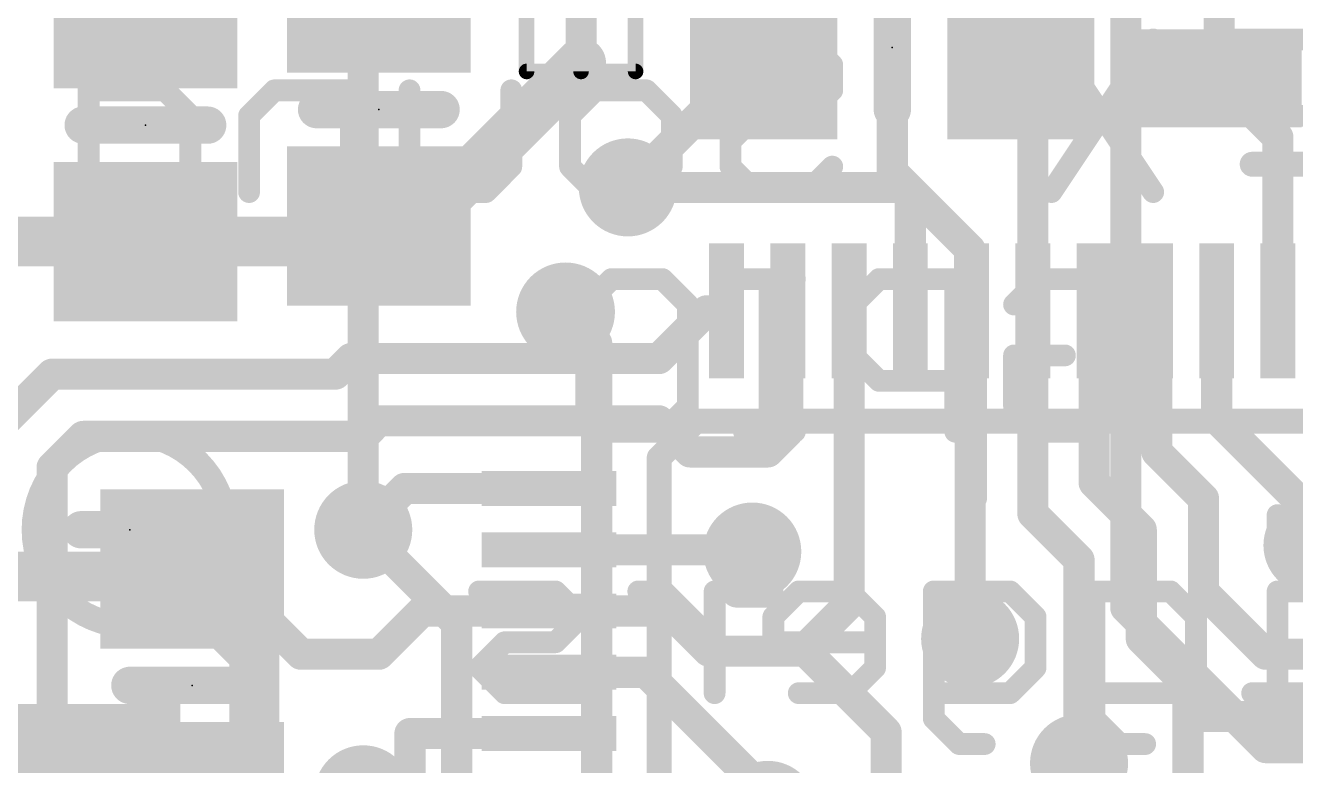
# Model space of a CAD drawing. Extents: x -0.5 to 47.2, y -0.5 to 23.4.
# Drawn here: x 8.29 to 18.66, y 12.43 to 18.47 of the extents above; entities that cross this region are included whole.
import ezdxf

# ---------------------------------------------------------------- set-up
doc = ezdxf.new("R2010")
doc.units = 0
for name, color, linetype in [('1', 12, 'CONTINUOUS'), ('16', 132, 'CONTINUOUS'), ('18', 110, 'CONTINUOUS'), ('21', 40, 'CONTINUOUS'), ('22', 6, 'CONTINUOUS'), ('23', 40, 'CONTINUOUS'), ('24', 6, 'CONTINUOUS')]:
    doc.layers.add(name, color=color, linetype=linetype)

# ---------------------------------------------------------------- blocks, each defined once
blk = doc.blocks.new('RECT')
blk.add_solid([(-0.5, -0.5), (0.5, -0.5), (-0.5, 0.5), (0.5, 0.5)])
blk = doc.blocks.new('ROUNDV')
at = {"const_width": 0.5}
blk.add_lwpolyline([(0, -0.25, 1), (0, 0.25, 1), (0, -0.25)], format="xyb", dxfattribs=at)

msp = doc.modelspace()

# ---------------------------------------------------------------- linework, layer by layer
at = {"layer": '1'}
for points, const_width in [([(16.383, 19.812), (16.383, 18.322)], 0.4064), ([(18.034, 18.034), (18.034, 19.558)], 0.254), ([(15.367, 17.272), (15.367, 19.304)], 0.254), ([(12.827, 19.05), (12.827, 18.161)], 0.254), ([(16.383, 18.322), (16.417, 18.288)], 0.4064), ([(12.827, 18.161), (11.496, 16.83)], 0.4064), ([(14.351, 18.288), (13.208, 17.145)], 0.254), ([(14.317, 18.288), (14.351, 18.288)], 0.254), ([(16.514, 18.191), (16.417, 18.288)], 0.254), ([(16.514, 16.138), (16.514, 18.191)], 0.254), ([(18.514, 17.554), (18.034, 18.034)], 0.254), ([(18.514, 16.138), (18.514, 17.554)], 0.254), ([(15.514, 17.125), (15.367, 17.272)], 0.254), ([(15.514, 16.138), (15.514, 17.125)], 0.254), ([(11.049, 16.703), (11.176, 16.83)], 0.4064), ([(11.496, 16.83), (11.176, 16.83)], 0.4064), ([(11.369, 16.83), (11.176, 16.83)], 0.4064), ([(11.237, 16.891), (11.176, 16.83)], 0.254), ([(11.43, 16.891), (11.369, 16.83)], 0.4064), ([(11.43, 16.891), (11.43, 16.83)], 0.254), ([(7.118, 16.703), (9.271, 16.703)], 0.4064), ([(9.271, 16.703), (11.049, 16.703)], 0.4064), ([(12.7, 16.129), (12.7, 15.748)], 0.254), ([(13.852, 16.138), (13.462, 15.748)], 0.254), ([(14.014, 16.138), (13.852, 16.138)], 0.254), ([(14.514, 16.138), (14.514, 15.149)], 0.254), ([(15.014, 16.138), (15.014, 13.744)], 0.254), ([(16.014, 16.138), (16.014, 14.617)], 0.254), ([(16.514, 16.138), (16.514, 14.482)], 0.254), ([(17.014, 16.138), (17.014, 14.736)], 0.254), ([(17.526, 16.126), (17.514, 16.138)], 0.254), ([(17.526, 14.986), (17.526, 16.126)], 0.254), ([(18.014, 16.138), (18.014, 15.26)], 0.254), ([(10.821, 15.621), (10.948, 15.748)], 0.254), ([(10.948, 15.748), (12.7, 15.748)], 0.254), ([(12.7, 15.748), (12.827, 15.748)], 0.254), ([(12.827, 15.748), (13.462, 15.748)], 0.254), ([(8.001, 15.113), (8.509, 15.621)], 0.254), ([(8.509, 15.621), (10.821, 15.621)], 0.254), ([(11.049, 15.113), (11.176, 15.24)], 0.254), ([(11.176, 15.24), (13.462, 15.24)], 0.254), ([(13.462, 15.24), (13.716, 14.986)], 0.254), ([(18.014, 15.26), (18.796, 14.478)], 0.254), ([(8.509, 14.859), (8.763, 15.113)], 0.254), ([(8.763, 15.113), (11.049, 15.113)], 0.254), ([(14.351, 14.986), (14.514, 15.149)], 0.254), ([(13.716, 14.986), (14.351, 14.986)], 0.254), ([(17.907, 14.605), (17.526, 14.986)], 0.254), ([(8.509, 14.859), (8.509, 11.938)], 0.254), ([(17.014, 14.736), (17.399, 14.351)], 0.254), ([(11.386, 14.688), (11.049, 14.351)], 0.254), ([(12.564, 14.688), (11.386, 14.688)], 0.254), ([(16.014, 14.617), (16.002, 14.605)], 0.254), ([(16.002, 14.605), (16.002, 13.462)], 0.254), ([(17.907, 14.605), (17.907, 13.843)], 0.254), ([(16.514, 14.482), (16.891, 14.105)], 0.254), ([(17.399, 14.351), (17.399, 13.462)], 0.254), ([(12.564, 14.188), (14.2092, 14.188)], 0.254), ([(14.2092, 14.188), (14.224, 14.1732)], 0.254), ([(16.891, 14.105), (16.891, 12.446)], 0.254), ([(9.845, 14.031), (9.652, 14.031)], 0.254), ([(9.845, 14.031), (10.541, 13.335)], 0.254), ([(17.907, 13.843), (18.415, 13.335)], 0.254), ([(11.176, 13.335), (11.529, 13.688)], 0.254), ([(11.529, 13.688), (12.564, 13.688)], 0.254), ([(12.564, 13.688), (13.5408, 13.688)], 0.254), ([(13.5408, 13.688), (13.8684, 13.3604)], 0.254), ([(15.014, 13.744), (14.6431, 13.3731)], 0.254), ([(17.399, 13.462), (17.78, 13.081)], 0.254), ([(13.8684, 13.3604), (14.605, 13.3604)], 0.254), ([(14.6177, 13.3731), (14.605, 13.3604)], 0.254), ([(14.6431, 13.3731), (14.6177, 13.3731)], 0.254), ([(15.3162, 12.7), (14.6431, 13.3731)], 0.254), ([(10.541, 13.335), (11.176, 13.335)], 0.254), ([(18.415, 13.335), (19.304, 13.335)], 0.254), ([(12.564, 13.188), (13.355, 13.188)], 0.254), ([(13.355, 13.188), (14.351, 12.192)], 0.254), ([(17.78, 13.081), (17.78, 12.954)], 0.254), ([(17.78, 12.954), (17.78, 12.192)], 0.254), ([(17.907, 12.827), (17.78, 12.954)], 0.254), ([(19.431, 12.827), (17.907, 12.827)], 0.254), ([(12.564, 12.688), (11.43, 12.688)], 0.254), ([(11.43, 12.192), (11.43, 12.688)], 0.254), ([(15.3162, 11.3792), (15.3162, 12.7)], 0.254), ([(16.891, 12.446), (16.51, 12.065)], 0.254)]:
    msp.add_lwpolyline(points, dxfattribs=dict(at, const_width=const_width))
for points, const_width in [([(16.4548, 18.3938, 1), (16.3112, 18.2502)], 0.2032), ([(16.3452, 18.2162, 1), (16.4888, 18.3598)], 0.2032), ([(12.8988, 18.0892, 1), (12.7552, 18.2328)], 0.2032), ([(14.317, 18.3515, 1), (14.317, 18.2245)], 0.127), ([(14.3959, 18.2431, 1), (14.3061, 18.3329)], 0.127), ([(14.351, 18.2245, 1), (14.351, 18.3515)], 0.127), ([(16.2814, 18.322, 1), (16.4846, 18.322)], 0.2032), ([(16.4619, 18.3329, 1), (16.3721, 18.2431)], 0.127), ([(16.5775, 18.191, 1), (16.4505, 18.191)], 0.127), ([(16.4691, 18.1461, 1), (16.5589, 18.2359)], 0.127), ([(12.7635, 18.161, 1), (12.8905, 18.161)], 0.127), ([(18.0789, 18.0789, 1), (17.9891, 17.9891)], 0.127), ([(17.9705, 18.034, 1), (18.0975, 18.034)], 0.127), ([(18.5775, 17.554, 1), (18.4505, 17.554)], 0.127), ([(18.4691, 17.5091, 1), (18.5589, 17.5989)], 0.127), ([(15.4119, 17.3169, 1), (15.3221, 17.2271)], 0.127), ([(15.3035, 17.272, 1), (15.4305, 17.272)], 0.127), ([(13.1631, 17.1899, 1), (13.2529, 17.1001)], 0.127), ([(15.5775, 17.125, 1), (15.4505, 17.125)], 0.127), ([(15.4691, 17.0801, 1), (15.5589, 17.1699)], 0.127), ([(11.176, 16.9316, 1), (11.176, 16.7284)], 0.2032), ([(11.176, 16.9316, 1), (11.176, 16.7284)], 0.2032), ([(11.2478, 16.7582, 1), (11.1042, 16.9018)], 0.2032), ([(11.2819, 16.8461, 1), (11.1921, 16.9359)], 0.127), ([(11.2972, 16.9018, 1), (11.4408, 16.7582)], 0.2032), ([(11.5018, 16.8192, 1), (11.3582, 16.9628)], 0.2032), ([(11.369, 16.7284, 1), (11.369, 16.9316)], 0.2032), ([(11.4242, 16.9018, 1), (11.5678, 16.7582)], 0.2032), ([(11.4935, 16.891, 1), (11.3665, 16.891)], 0.127), ([(11.496, 16.7284, 1), (11.496, 16.9316)], 0.2032), ([(9.271, 16.8046, 1), (9.271, 16.6014)], 0.2032), ([(9.271, 16.6014, 1), (9.271, 16.8046)], 0.2032), ([(11.049, 16.6014, 1), (11.049, 16.8046)], 0.2032), ([(11.1311, 16.8749, 1), (11.2209, 16.7851)], 0.127), ([(10.9772, 16.7748, 1), (11.1208, 16.6312)], 0.2032), ([(11.3665, 16.83, 1), (11.4935, 16.83)], 0.127), ([(12.7635, 16.129, 1), (12.6365, 16.129)], 0.127), ([(13.852, 16.2015, 1), (13.852, 16.0745)], 0.127), ([(13.8969, 16.0931, 1), (13.8071, 16.1829)], 0.127), ([(14.014, 16.0745, 1), (14.014, 16.2015)], 0.127), ([(14.5775, 16.138, 1), (14.4505, 16.138)], 0.127), ([(15.0775, 16.138, 1), (14.9505, 16.138)], 0.127), ([(15.4505, 16.138, 1), (15.5775, 16.138)], 0.127), ([(16.0775, 16.138, 1), (15.9505, 16.138)], 0.127), ([(16.5775, 16.138, 1), (16.4505, 16.138)], 0.127), ([(16.4505, 16.138, 1), (16.5775, 16.138)], 0.127), ([(17.0775, 16.138, 1), (16.9505, 16.138)], 0.127), ([(17.5589, 16.1829, 1), (17.4691, 16.0931)], 0.127), ([(17.5895, 16.126, 1), (17.4625, 16.126)], 0.127), ([(17.4811, 16.0811, 1), (17.5709, 16.1709)], 0.127), ([(18.0775, 16.138, 1), (17.9505, 16.138)], 0.127), ([(18.4505, 16.138, 1), (18.5775, 16.138)], 0.127), ([(10.948, 15.8115, 1), (10.948, 15.6845)], 0.127), ([(10.9929, 15.7031, 1), (10.9031, 15.7929)], 0.127), ([(12.7, 15.8115, 1), (12.7, 15.6845)], 0.127), ([(12.7, 15.6845, 1), (12.7, 15.8115)], 0.127), ([(12.827, 15.8115, 1), (12.827, 15.6845)], 0.127), ([(12.827, 15.6845, 1), (12.827, 15.8115)], 0.127), ([(13.462, 15.6845, 1), (13.462, 15.8115)], 0.127), ([(12.6365, 15.748, 1), (12.7635, 15.748)], 0.127), ([(13.4171, 15.7929, 1), (13.5069, 15.7031)], 0.127), ([(8.509, 15.6845, 1), (8.509, 15.5575)], 0.127), ([(8.5539, 15.5761, 1), (8.4641, 15.6659)], 0.127), ([(10.7761, 15.6659, 1), (10.8659, 15.5761)], 0.127), ([(10.821, 15.5575, 1), (10.821, 15.6845)], 0.127), ([(11.176, 15.3035, 1), (11.176, 15.1765)], 0.127), ([(11.2209, 15.1951, 1), (11.1311, 15.2849)], 0.127), ([(13.5069, 15.2849, 1), (13.4171, 15.1951)], 0.127), ([(13.462, 15.1765, 1), (13.462, 15.3035)], 0.127), ([(18.0589, 15.3049, 1), (17.9691, 15.2151)], 0.127), ([(8.763, 15.1765, 1), (8.763, 15.0495)], 0.127), ([(8.8079, 15.0681, 1), (8.7181, 15.1579)], 0.127), ([(11.049, 15.0495, 1), (11.049, 15.1765)], 0.127), ([(14.5589, 15.1041, 1), (14.4691, 15.1939)], 0.127), ([(17.9505, 15.26, 1), (18.0775, 15.26)], 0.127), ([(11.0041, 15.1579, 1), (11.0939, 15.0681)], 0.127), ([(14.4505, 15.149, 1), (14.5775, 15.149)], 0.127), ([(13.716, 15.0495, 1), (13.716, 14.9225)], 0.127), ([(13.6711, 14.9411, 1), (13.7609, 15.0309)], 0.127), ([(14.3061, 15.0309, 1), (14.3959, 14.9411)], 0.127), ([(14.351, 14.9225, 1), (14.351, 15.0495)], 0.127), ([(17.5709, 15.0309, 1), (17.4811, 14.9411)], 0.127), ([(17.4625, 14.986, 1), (17.5895, 14.986)], 0.127), ([(8.5725, 14.859, 1), (8.4455, 14.859)], 0.127), ([(8.4641, 14.9039, 1), (8.5539, 14.8141)], 0.127), ([(17.0589, 14.7809, 1), (16.9691, 14.6911)], 0.127), ([(11.386, 14.7515, 1), (11.386, 14.6245)], 0.127), ([(11.4309, 14.6431, 1), (11.3411, 14.7329)], 0.127), ([(12.564, 14.6245, 1), (12.564, 14.7515)], 0.127), ([(16.0655, 14.605, 1), (15.9385, 14.605)], 0.127), ([(16.0589, 14.5721, 1), (15.9691, 14.6619)], 0.127), ([(16.9505, 14.736, 1), (17.0775, 14.736)], 0.127), ([(17.9705, 14.605, 1), (17.8435, 14.605)], 0.127), ([(15.9571, 14.6499, 1), (16.0469, 14.5601)], 0.127), ([(15.9505, 14.617, 1), (16.0775, 14.617)], 0.127), ([(17.8621, 14.5601, 1), (17.9519, 14.6499)], 0.127), ([(16.5589, 14.5269, 1), (16.4691, 14.4371)], 0.127), ([(16.4505, 14.482, 1), (16.5775, 14.482)], 0.127), ([(11.0041, 14.3959, 1), (11.0939, 14.3061)], 0.127), ([(17.4625, 14.351, 1), (17.3355, 14.351)], 0.127), ([(17.3541, 14.3061, 1), (17.4439, 14.3959)], 0.127), ([(12.564, 14.2515, 1), (12.564, 14.1245)], 0.127), ([(14.2541, 14.2329, 1), (14.1643, 14.1431)], 0.127), ([(14.2092, 14.1245, 1), (14.2092, 14.2515)], 0.127), ([(14.1791, 14.1283, 1), (14.2689, 14.2181)], 0.127), ([(16.9545, 14.105, 1), (16.8275, 14.105)], 0.127), ([(16.8461, 14.0601, 1), (16.9359, 14.1499)], 0.127), ([(9.652, 14.0945, 1), (9.652, 13.9675)], 0.127), ([(9.8899, 14.0759, 1), (9.8001, 13.9861)], 0.127), ([(9.845, 13.9675, 1), (9.845, 14.0945)], 0.127), ([(17.9519, 13.8879, 1), (17.8621, 13.7981)], 0.127), ([(17.8435, 13.843, 1), (17.9705, 13.843)], 0.127), ([(11.529, 13.7515, 1), (11.529, 13.6245)], 0.127), ([(11.5739, 13.6431, 1), (11.4841, 13.7329)], 0.127), ([(12.564, 13.7515, 1), (12.564, 13.6245)], 0.127), ([(12.564, 13.6245, 1), (12.564, 13.7515)], 0.127), ([(13.5857, 13.7329, 1), (13.4959, 13.6431)], 0.127), ([(13.5408, 13.6245, 1), (13.5408, 13.7515)], 0.127), ([(14.9505, 13.744, 1), (15.0775, 13.744)], 0.127), ([(15.0589, 13.6991, 1), (14.9691, 13.7889)], 0.127), ([(17.4439, 13.5069, 1), (17.3541, 13.4171)], 0.127), ([(13.8684, 13.4239, 1), (13.8684, 13.2969)], 0.127), ([(14.6177, 13.4366, 1), (14.6177, 13.3096)], 0.127), ([(14.6626, 13.3282, 1), (14.5728, 13.418)], 0.127), ([(14.688, 13.418, 1), (14.5982, 13.3282)], 0.127), ([(14.5982, 13.418, 1), (14.688, 13.3282)], 0.127), ([(14.605, 13.2969, 1), (14.605, 13.4239)], 0.127), ([(14.6431, 13.3096, 1), (14.6431, 13.4366)], 0.127), ([(15.9385, 13.462, 1), (16.0655, 13.462)], 0.127), ([(17.3355, 13.462, 1), (17.4625, 13.462)], 0.127), ([(10.541, 13.3985, 1), (10.541, 13.2715)], 0.127), ([(10.4961, 13.2901, 1), (10.5859, 13.3799)], 0.127), ([(11.1311, 13.3799, 1), (11.2209, 13.2901)], 0.127), ([(11.176, 13.2715, 1), (11.176, 13.3985)], 0.127), ([(13.8235, 13.3155, 1), (13.9133, 13.4053)], 0.127), ([(14.5601, 13.4053, 1), (14.6499, 13.3155)], 0.127), ([(18.415, 13.3985, 1), (18.415, 13.2715)], 0.127), ([(18.3701, 13.2901, 1), (18.4599, 13.3799)], 0.127), ([(12.564, 13.2515, 1), (12.564, 13.1245)], 0.127), ([(13.3999, 13.2329, 1), (13.3101, 13.1431)], 0.127), ([(13.355, 13.1245, 1), (13.355, 13.2515)], 0.127), ([(17.8435, 13.081, 1), (17.7165, 13.081)], 0.127), ([(17.7351, 13.0361, 1), (17.8249, 13.1259)], 0.127), ([(17.8435, 12.954, 1), (17.7165, 12.954)], 0.127), ([(17.8249, 12.9989, 1), (17.7351, 12.9091)], 0.127), ([(17.7165, 12.954, 1), (17.8435, 12.954)], 0.127), ([(17.907, 12.8905, 1), (17.907, 12.7635)], 0.127), ([(17.8621, 12.7821, 1), (17.9519, 12.8719)], 0.127), ([(11.43, 12.7515, 1), (11.43, 12.6245)], 0.127), ([(11.4935, 12.688, 1), (11.3665, 12.688)], 0.127), ([(12.564, 12.6245, 1), (12.564, 12.7515)], 0.127), ([(15.3797, 12.7, 1), (15.2527, 12.7)], 0.127), ([(15.2713, 12.6551, 1), (15.3611, 12.7449)], 0.127), ([(16.9359, 12.4011, 1), (16.8461, 12.4909)], 0.127), ([(16.8275, 12.446, 1), (16.9545, 12.446)], 0.127)]:
    msp.add_lwpolyline(points, format="xyb", dxfattribs=dict(at, const_width=const_width))
at = {"layer": '16'}
for points, const_width in [([(11.049, 14.351), (11.049, 18.796)], 0.254), ([(17.272, 18.796), (17.272, 13.716)], 0.254), ([(15.494, 17.145), (13.208, 17.145)], 0.254), ([(16.002, 16.637), (15.494, 17.145)], 0.254), ([(16.002, 16.637), (16.002, 13.462)], 0.254), ([(12.954, 15.875), (12.7, 16.129)], 0.254), ([(12.954, 9.525), (12.954, 15.875)], 0.254), ([(11.049, 14.351), (11.811, 13.589)], 0.254), ([(9.525, 13.97), (6.604, 13.97)], 0.4064), ([(10.16, 13.335), (9.525, 13.97)], 0.4064), ([(14.351, 13.843), (14.097, 13.843)], 0.254), ([(17.272, 13.716), (18.415, 12.573)], 0.254), ([(11.811, 8.382), (11.811, 13.589)], 0.254), ([(10.16, 10.922), (10.16, 13.335)], 0.4064), ([(18.415, 12.573), (19.304, 12.573)], 0.254)]:
    msp.add_lwpolyline(points, dxfattribs=dict(at, const_width=const_width))
for points, const_width in [([(13.208, 17.2085, 1), (13.208, 17.0815)], 0.127), ([(15.5389, 17.1899, 1), (15.4491, 17.1001)], 0.127), ([(15.494, 17.0815, 1), (15.494, 17.2085)], 0.127), ([(16.0655, 16.637, 1), (15.9385, 16.637)], 0.127), ([(15.9571, 16.5921, 1), (16.0469, 16.6819)], 0.127), ([(12.7449, 16.1739, 1), (12.6551, 16.0841)], 0.127), ([(13.0175, 15.875, 1), (12.8905, 15.875)], 0.127), ([(12.9091, 15.8301, 1), (12.9989, 15.9199)], 0.127), ([(11.0939, 14.3959, 1), (11.0041, 14.3061)], 0.127), ([(10.9855, 14.351, 1), (11.1125, 14.351)], 0.127), ([(9.5968, 14.0418, 1), (9.4532, 13.8982)], 0.2032), ([(9.525, 13.8684, 1), (9.525, 14.0716)], 0.2032), ([(14.097, 13.9065, 1), (14.097, 13.7795)], 0.127), ([(14.351, 13.7795, 1), (14.351, 13.9065)], 0.127), ([(17.3169, 13.7609, 1), (17.2271, 13.6711)], 0.127), ([(11.8745, 13.589, 1), (11.7475, 13.589)], 0.127), ([(11.7661, 13.5441, 1), (11.8559, 13.6339)], 0.127), ([(17.2085, 13.716, 1), (17.3355, 13.716)], 0.127), ([(10.2616, 13.335, 1), (10.0584, 13.335)], 0.2032), ([(10.0882, 13.2632, 1), (10.2318, 13.4068)], 0.2032), ([(15.9385, 13.462, 1), (16.0655, 13.462)], 0.127), ([(18.415, 12.6365, 1), (18.415, 12.5095)], 0.127), ([(18.3701, 12.5281, 1), (18.4599, 12.6179)], 0.127)]:
    msp.add_lwpolyline(points, format="xyb", dxfattribs=dict(at, const_width=const_width))
at = {"layer": '21'}
for points, const_width in [([(15.367, 17.78), (15.367, 18.796)], 0.3048), ([(12.3817, 18.0912), (12.3817, 18.5361)], 0.127), ([(12.8266, 18.0912), (12.8266, 18.5361)], 0.127), ([(13.2715, 18.5361), (13.2715, 18.0912)], 0.127), ([(13.2715, 18.0912), (12.3817, 18.0912)], 0.127), ([(11.684, 17.78), (10.668, 17.78)], 0.3048), ([(9.779, 17.653), (8.763, 17.653)], 0.3048), ([(20.304, 17.334), (18.304, 17.334)], 0.2032), ([(13.764, 15.238), (13.464, 14.938)], 0.2032), ([(19.764, 15.238), (13.764, 15.238)], 0.2032), ([(13.464, 14.938), (13.464, 8.938)], 0.2032), ([(9.144, 13.081), (10.16, 13.081)], 0.3048)]:
    msp.add_lwpolyline(points, dxfattribs=dict(at, const_width=const_width))
for points, const_width in [([(12.3817, 18.123, 1), (12.3817, 18.0595)], 0.0635), ([(13.2715, 18.0595, 1), (13.2715, 18.123)], 0.0635), ([(12.35, 18.0912, 1), (12.4135, 18.0912)], 0.0635), ([(12.7949, 18.0912, 1), (12.8584, 18.0912)], 0.0635), ([(13.2398, 18.0912, 1), (13.3033, 18.0912)], 0.0635), ([(10.668, 17.8562, 1), (10.668, 17.7038)], 0.1524), ([(11.684, 17.7038, 1), (11.684, 17.8562)], 0.1524), ([(15.2908, 17.78, 1), (15.4432, 17.78)], 0.1524), ([(8.763, 17.7292, 1), (8.763, 17.5768)], 0.1524), ([(9.779, 17.5768, 1), (9.779, 17.7292)], 0.1524), ([(18.304, 17.3848, 1), (18.304, 17.2832)], 0.1016), ([(13.764, 15.2888, 1), (13.764, 15.1872)], 0.1016), ([(13.7999, 15.2021, 1), (13.7281, 15.2739)], 0.1016), ([(13.5148, 14.938, 1), (13.4132, 14.938)], 0.1016), ([(13.4281, 14.9739, 1), (13.4999, 14.9021)], 0.1016), ([(9.144, 13.1572, 1), (9.144, 13.0048)], 0.1524), ([(10.16, 13.0048, 1), (10.16, 13.1572)], 0.1524)]:
    msp.add_lwpolyline(points, format="xyb", dxfattribs=dict(at, const_width=const_width))
at = {"layer": '22'}
for points, const_width in [([(8.8073, 18.3526), (8.8073, 17.1069)], 0.1778), ([(14.0462, 18.145), (14.2538, 18.3526)], 0.1778), ([(14.2538, 18.3526), (14.669, 18.3526)], 0.1778), ([(14.669, 18.3526), (14.8766, 18.145)], 0.1778), ([(17.4961, 18.3526), (16.6656, 17.1069)], 0.1778), ([(16.6656, 18.3526), (17.4961, 17.1069)], 0.1778), ([(18.8058, 18.3526), (17.9754, 18.3526)], 0.1778), ([(14.8766, 18.145), (14.8766, 17.9373)], 0.1778), ([(9.4301, 17.9373), (8.8073, 17.9373)], 0.1778), ([(9.6377, 17.7297), (9.4301, 17.9373)], 0.1778), ([(10.3246, 17.9373), (10.117, 17.7297)], 0.1778), ([(10.9475, 17.9373), (10.3246, 17.9373)], 0.1778), ([(10.9475, 17.1069), (10.9475, 17.9373)], 0.1778), ([(11.4267, 17.1069), (11.4267, 17.9373)], 0.1778), ([(12.2572, 17.9373), (12.2572, 17.3145)], 0.1778), ([(12.7365, 17.7297), (12.9441, 17.9373)], 0.1778), ([(12.9441, 17.9373), (13.3593, 17.9373)], 0.1778), ([(13.3593, 17.9373), (13.5669, 17.7297)], 0.1778), ([(14.8766, 17.9373), (14.669, 17.7297)], 0.1778), ([(9.6377, 17.3145), (9.6377, 17.7297)], 0.1778), ([(10.117, 17.7297), (10.117, 17.1069)], 0.1778), ([(12.7365, 17.3145), (12.7365, 17.7297)], 0.1778), ([(13.5669, 17.7297), (13.5669, 17.3145)], 0.1778), ([(14.2538, 17.7297), (14.0462, 17.5221)], 0.1778), ([(14.669, 17.7297), (14.2538, 17.7297)], 0.1778), ([(18.8058, 17.7297), (18.3906, 17.7297)], 0.1778), ([(14.0462, 17.5221), (14.0462, 17.3145)], 0.1778), ([(9.4301, 17.1069), (9.6377, 17.3145)], 0.1778), ([(12.2572, 17.3145), (12.0496, 17.1069)], 0.1778), ([(12.9441, 17.1069), (12.7365, 17.3145)], 0.1778), ([(13.5669, 17.3145), (13.3593, 17.1069)], 0.1778), ([(14.0462, 17.3145), (14.2538, 17.1069)], 0.1778), ([(14.669, 17.1069), (14.8766, 17.3145)], 0.1778), ([(8.8073, 17.1069), (9.4301, 17.1069)], 0.1778), ([(12.0496, 17.1069), (11.4267, 17.1069)], 0.1778), ([(13.3593, 17.1069), (12.9441, 17.1069)], 0.1778), ([(14.2538, 17.1069), (14.669, 17.1069)], 0.1778), ([(12.8679, 16.1892), (13.0755, 16.3968)], 0.1778), ([(13.0755, 16.3968), (13.4907, 16.3968)], 0.1778), ([(13.4907, 16.3968), (13.6983, 16.1892)], 0.1778), ([(14.5715, 16.3968), (14.1563, 16.3968)], 0.1778), ([(14.3639, 15.1511), (14.3639, 16.3968)], 0.1778), ([(15.2584, 16.3968), (15.0508, 16.1892)], 0.1778), ([(15.8812, 16.3968), (15.2584, 16.3968)], 0.1778), ([(15.8812, 15.1511), (15.8812, 16.3968)], 0.1778), ([(16.3605, 16.1892), (16.5681, 16.3968)], 0.1778), ([(16.5681, 16.3968), (16.9833, 16.3968)], 0.1778), ([(16.9833, 16.3968), (17.1909, 16.1892)], 0.1778), ([(12.8679, 15.3587), (12.8679, 16.1892)], 0.1778), ([(13.6983, 16.1892), (13.6983, 15.3587)], 0.1778), ([(15.0508, 16.1892), (15.0508, 15.7739)], 0.1778), ([(17.1909, 16.1892), (17.1909, 15.3587)], 0.1778), ([(15.0508, 15.7739), (15.2584, 15.5663)], 0.1778), ([(16.3605, 15.3587), (16.3605, 15.7739)], 0.1778), ([(16.3605, 15.7739), (16.7757, 15.7739)], 0.1778), ([(15.2584, 15.5663), (15.8812, 15.5663)], 0.1778), ([(13.0755, 15.1511), (12.8679, 15.3587)], 0.1778), ([(13.6983, 15.3587), (13.4907, 15.1511)], 0.1778), ([(16.5681, 15.1511), (16.3605, 15.3587)], 0.1778), ([(17.1909, 15.3587), (16.9833, 15.1511)], 0.1778), ([(13.4907, 15.1511), (13.0755, 15.1511)], 0.1778), ([(14.5715, 15.1511), (14.1563, 15.1511)], 0.1778), ([(16.9833, 15.1511), (16.5681, 15.1511)], 0.1778), ([(18.5113, 14.4708), (18.5113, 14.2632)], 0.1778), ([(8.7472, 14.351), (9.5409, 14.351)], 0.3048), ([(12.6176, 13.8479), (11.9947, 13.8479)], 0.1778), ([(12.8252, 13.6403), (12.6176, 13.8479)], 0.1778), ([(13.5014, 13.8479), (13.2938, 13.8479)], 0.1778), ([(13.9166, 13.4327), (13.5014, 13.8479)], 0.1778), ([(13.9166, 13.0175), (13.9166, 13.8479)], 0.1778), ([(14.6035, 13.8479), (14.3959, 13.6403)], 0.1778), ([(15.0187, 13.8479), (14.6035, 13.8479)], 0.1778), ([(15.2263, 13.6403), (15.0187, 13.8479)], 0.1778), ([(15.7056, 12.8099), (15.7056, 13.8479)], 0.1778), ([(15.7056, 13.8479), (16.3285, 13.8479)], 0.1778), ([(16.3285, 13.8479), (16.5361, 13.6403)], 0.1778), ([(17.0153, 12.8099), (17.0153, 13.8479)], 0.1778), ([(17.0153, 13.8479), (17.6382, 13.8479)], 0.1778), ([(17.6382, 13.8479), (17.8458, 13.6403)], 0.1778), ([(18.7189, 13.8479), (18.5113, 13.8479)], 0.1778), ([(18.5113, 13.8479), (18.5113, 13.0175)], 0.1778), ([(12.6176, 13.4327), (12.8252, 13.6403)], 0.1778), ([(14.3959, 13.6403), (14.3959, 13.4327)], 0.1778), ([(15.2263, 13.2251), (15.2263, 13.6403)], 0.1778), ([(16.5361, 13.6403), (16.5361, 13.2251)], 0.1778), ([(17.8458, 13.6403), (17.8458, 13.2251)], 0.1778), ([(11.9947, 13.2251), (12.2023, 13.4327)], 0.1778), ([(12.2023, 13.4327), (12.6176, 13.4327)], 0.1778), ([(14.3959, 13.4327), (15.2263, 13.4327)], 0.1778), ([(12.2023, 13.0175), (11.9947, 13.2251)], 0.1778), ([(15.0187, 13.0175), (15.2263, 13.2251)], 0.1778), ([(16.5361, 13.2251), (16.3285, 13.0175)], 0.1778), ([(17.8458, 13.2251), (17.6382, 13.0175)], 0.1778), ([(12.8252, 13.0175), (12.2023, 13.0175)], 0.1778), ([(14.6035, 13.0175), (15.0187, 13.0175)], 0.1778), ([(16.3285, 13.0175), (15.7056, 13.0175)], 0.1778), ([(17.6382, 13.0175), (17.0153, 13.0175)], 0.1778), ([(18.7189, 13.0175), (18.3037, 13.0175)], 0.1778), ([(15.9132, 12.6023), (15.7056, 12.8099)], 0.1778), ([(17.223, 12.6023), (17.0153, 12.8099)], 0.1778), ([(16.1208, 12.6023), (15.9132, 12.6023)], 0.1778), ([(17.4306, 12.6023), (17.223, 12.6023)], 0.1778)]:
    msp.add_lwpolyline(points, dxfattribs=dict(at, const_width=const_width))
for points, const_width in [([(8.8517, 18.3526, 1), (8.7628, 18.3526)], 0.0889), ([(14.2538, 18.397, 1), (14.2538, 18.3081)], 0.0889), ([(14.2852, 18.3211, 1), (14.2224, 18.384)], 0.0889), ([(14.7005, 18.384, 1), (14.6376, 18.3211)], 0.0889), ([(14.669, 18.3081, 1), (14.669, 18.397)], 0.0889), ([(16.7026, 18.3772, 1), (16.6287, 18.3279)], 0.0889), ([(17.5331, 18.3279, 1), (17.4591, 18.3772)], 0.0889), ([(17.9754, 18.397, 1), (17.9754, 18.3081)], 0.0889), ([(14.0148, 18.1764, 1), (14.0776, 18.1135)], 0.0889), ([(14.9211, 18.145, 1), (14.8322, 18.145)], 0.0889), ([(14.8452, 18.1135, 1), (14.9081, 18.1764)], 0.0889), ([(8.8073, 17.9818, 1), (8.8073, 17.8929)], 0.0889), ([(9.4616, 17.9688, 1), (9.3987, 17.9059)], 0.0889), ([(9.4301, 17.8929, 1), (9.4301, 17.9818)], 0.0889), ([(10.3246, 17.9818, 1), (10.3246, 17.8929)], 0.0889), ([(10.3561, 17.9059, 1), (10.2932, 17.9688)], 0.0889), ([(10.9919, 17.9373, 1), (10.903, 17.9373)], 0.0889), ([(10.9475, 17.8929, 1), (10.9475, 17.9818)], 0.0889), ([(11.4712, 17.9373, 1), (11.3823, 17.9373)], 0.0889), ([(12.3016, 17.9373, 1), (12.2127, 17.9373)], 0.0889), ([(12.9441, 17.9818, 1), (12.9441, 17.8929)], 0.0889), ([(12.9755, 17.9059, 1), (12.9127, 17.9688)], 0.0889), ([(13.3907, 17.9688, 1), (13.3279, 17.9059)], 0.0889), ([(13.3593, 17.8929, 1), (13.3593, 17.9818)], 0.0889), ([(14.8322, 17.9373, 1), (14.9211, 17.9373)], 0.0889), ([(14.9081, 17.9059, 1), (14.8452, 17.9688)], 0.0889), ([(9.6822, 17.7297, 1), (9.5933, 17.7297)], 0.0889), ([(9.6063, 17.6983, 1), (9.6692, 17.7612)], 0.0889), ([(10.1615, 17.7297, 1), (10.0726, 17.7297)], 0.0889), ([(10.0856, 17.7612, 1), (10.1485, 17.6983)], 0.0889), ([(12.705, 17.7612, 1), (12.7679, 17.6983)], 0.0889), ([(12.7809, 17.7297, 1), (12.692, 17.7297)], 0.0889), ([(13.6114, 17.7297, 1), (13.5225, 17.7297)], 0.0889), ([(13.5355, 17.6983, 1), (13.5983, 17.7612)], 0.0889), ([(14.2538, 17.7742, 1), (14.2538, 17.6853)], 0.0889), ([(14.2852, 17.6983, 1), (14.2224, 17.7612)], 0.0889), ([(14.6376, 17.7612, 1), (14.7005, 17.6983)], 0.0889), ([(14.669, 17.6853, 1), (14.669, 17.7742)], 0.0889), ([(18.3906, 17.7742, 1), (18.3906, 17.6853)], 0.0889), ([(14.0906, 17.5221, 1), (14.0017, 17.5221)], 0.0889), ([(14.0148, 17.5535, 1), (14.0776, 17.4907)], 0.0889), ([(9.5933, 17.3145, 1), (9.6822, 17.3145)], 0.0889), ([(9.6692, 17.2831, 1), (9.6063, 17.3459)], 0.0889), ([(12.2127, 17.3145, 1), (12.3016, 17.3145)], 0.0889), ([(12.2886, 17.2831, 1), (12.2258, 17.3459)], 0.0889), ([(12.7679, 17.3459, 1), (12.705, 17.2831)], 0.0889), ([(12.692, 17.3145, 1), (12.7809, 17.3145)], 0.0889), ([(13.5225, 17.3145, 1), (13.6114, 17.3145)], 0.0889), ([(13.5983, 17.2831, 1), (13.5355, 17.3459)], 0.0889), ([(14.0776, 17.3459, 1), (14.0148, 17.2831)], 0.0889), ([(14.0017, 17.3145, 1), (14.0906, 17.3145)], 0.0889), ([(14.9081, 17.2831, 1), (14.8452, 17.3459)], 0.0889), ([(8.8073, 17.1514, 1), (8.8073, 17.0624)], 0.0889), ([(8.7628, 17.1069, 1), (8.8517, 17.1069)], 0.0889), ([(9.3987, 17.1383, 1), (9.4616, 17.0755)], 0.0889), ([(9.4301, 17.0624, 1), (9.4301, 17.1514)], 0.0889), ([(10.0726, 17.1069, 1), (10.1615, 17.1069)], 0.0889), ([(10.903, 17.1069, 1), (10.9919, 17.1069)], 0.0889), ([(11.4267, 17.1514, 1), (11.4267, 17.0624)], 0.0889), ([(11.3823, 17.1069, 1), (11.4712, 17.1069)], 0.0889), ([(12.0181, 17.1383, 1), (12.081, 17.0755)], 0.0889), ([(12.0496, 17.0624, 1), (12.0496, 17.1514)], 0.0889), ([(12.9441, 17.1514, 1), (12.9441, 17.0624)], 0.0889), ([(12.9127, 17.0755, 1), (12.9755, 17.1383)], 0.0889), ([(13.3279, 17.1383, 1), (13.3907, 17.0755)], 0.0889), ([(13.3593, 17.0624, 1), (13.3593, 17.1514)], 0.0889), ([(14.2538, 17.1514, 1), (14.2538, 17.0624)], 0.0889), ([(14.2224, 17.0755, 1), (14.2852, 17.1383)], 0.0889), ([(14.6376, 17.1383, 1), (14.7005, 17.0755)], 0.0889), ([(14.669, 17.0624, 1), (14.669, 17.1514)], 0.0889), ([(16.6287, 17.1316, 1), (16.7026, 17.0822)], 0.0889), ([(17.4591, 17.0822, 1), (17.5331, 17.1316)], 0.0889), ([(13.0755, 16.4412, 1), (13.0755, 16.3523)], 0.0889), ([(13.1069, 16.3653, 1), (13.0441, 16.4282)], 0.0889), ([(13.5221, 16.4282, 1), (13.4593, 16.3653)], 0.0889), ([(13.4907, 16.3523, 1), (13.4907, 16.4412)], 0.0889), ([(14.1563, 16.4412, 1), (14.1563, 16.3523)], 0.0889), ([(14.4083, 16.3968, 1), (14.3194, 16.3968)], 0.0889), ([(14.5715, 16.3523, 1), (14.5715, 16.4412)], 0.0889), ([(15.2584, 16.4412, 1), (15.2584, 16.3523)], 0.0889), ([(15.2898, 16.3653, 1), (15.2269, 16.4282)], 0.0889), ([(15.9257, 16.3968, 1), (15.8368, 16.3968)], 0.0889), ([(15.8812, 16.3523, 1), (15.8812, 16.4412)], 0.0889), ([(16.5681, 16.4412, 1), (16.5681, 16.3523)], 0.0889), ([(16.5995, 16.3653, 1), (16.5367, 16.4282)], 0.0889), ([(17.0147, 16.4282, 1), (16.9519, 16.3653)], 0.0889), ([(16.9833, 16.3523, 1), (16.9833, 16.4412)], 0.0889), ([(12.9123, 16.1892, 1), (12.8234, 16.1892)], 0.0889), ([(13.7428, 16.1892, 1), (13.6539, 16.1892)], 0.0889), ([(15.0952, 16.1892, 1), (15.0063, 16.1892)], 0.0889), ([(17.2354, 16.1892, 1), (17.1465, 16.1892)], 0.0889), ([(12.8365, 16.2206, 1), (12.8993, 16.1577)], 0.0889), ([(13.6669, 16.1577, 1), (13.7298, 16.2206)], 0.0889), ([(15.0193, 16.2206, 1), (15.0822, 16.1577)], 0.0889), ([(16.3291, 16.2206, 1), (16.3919, 16.1577)], 0.0889), ([(17.1595, 16.1577, 1), (17.2224, 16.2206)], 0.0889), ([(15.0822, 15.8054, 1), (15.0193, 15.7425)], 0.0889), ([(16.4049, 15.7739, 1), (16.316, 15.7739)], 0.0889), ([(16.3605, 15.8184, 1), (16.3605, 15.7295)], 0.0889), ([(16.7757, 15.7295, 1), (16.7757, 15.8184)], 0.0889), ([(15.0063, 15.7739, 1), (15.0952, 15.7739)], 0.0889), ([(15.2584, 15.6108, 1), (15.2584, 15.5219)], 0.0889), ([(15.8812, 15.5219, 1), (15.8812, 15.6108)], 0.0889), ([(15.2269, 15.5349, 1), (15.2898, 15.5977)], 0.0889), ([(12.8993, 15.3901, 1), (12.8365, 15.3273)], 0.0889), ([(13.7298, 15.3273, 1), (13.6669, 15.3901)], 0.0889), ([(16.3919, 15.3901, 1), (16.3291, 15.3273)], 0.0889), ([(17.2224, 15.3273, 1), (17.1595, 15.3901)], 0.0889), ([(12.8234, 15.3587, 1), (12.9123, 15.3587)], 0.0889), ([(13.6539, 15.3587, 1), (13.7428, 15.3587)], 0.0889), ([(16.316, 15.3587, 1), (16.4049, 15.3587)], 0.0889), ([(17.1465, 15.3587, 1), (17.2354, 15.3587)], 0.0889), ([(13.0755, 15.1956, 1), (13.0755, 15.1067)], 0.0889), ([(13.4907, 15.1067, 1), (13.4907, 15.1956)], 0.0889), ([(14.1563, 15.1956, 1), (14.1563, 15.1067)], 0.0889), ([(14.5715, 15.1067, 1), (14.5715, 15.1956)], 0.0889), ([(16.5681, 15.1956, 1), (16.5681, 15.1067)], 0.0889), ([(16.9833, 15.1067, 1), (16.9833, 15.1956)], 0.0889), ([(9.144, 13.5693, 1), (9.144, 15.1327, 1), (9.144, 13.5693)], 0.2032), ([(13.0441, 15.1197, 1), (13.1069, 15.1825)], 0.0889), ([(13.4593, 15.1825, 1), (13.5221, 15.1197)], 0.0889), ([(14.3194, 15.1511, 1), (14.4083, 15.1511)], 0.0889), ([(15.8368, 15.1511, 1), (15.9257, 15.1511)], 0.0889), ([(16.5367, 15.1197, 1), (16.5995, 15.1825)], 0.0889), ([(16.9519, 15.1825, 1), (17.0147, 15.1197)], 0.0889), ([(18.5558, 14.4708, 1), (18.4669, 14.4708)], 0.0889), ([(8.7472, 14.4272, 1), (8.7472, 14.2748)], 0.1524), ([(9.5409, 14.2748, 1), (9.5409, 14.4272)], 0.1524), ([(18.4669, 14.2632, 1), (18.5558, 14.2632)], 0.0889), ([(11.9947, 13.8924, 1), (11.9947, 13.8035)], 0.0889), ([(12.649, 13.8794, 1), (12.5861, 13.8165)], 0.0889), ([(12.6176, 13.8035, 1), (12.6176, 13.8924)], 0.0889), ([(13.2938, 13.8924, 1), (13.2938, 13.8035)], 0.0889), ([(13.5328, 13.8794, 1), (13.47, 13.8165)], 0.0889), ([(13.5014, 13.8035, 1), (13.5014, 13.8924)], 0.0889), ([(13.9611, 13.8479, 1), (13.8722, 13.8479)], 0.0889), ([(14.6035, 13.8924, 1), (14.6035, 13.8035)], 0.0889), ([(14.6349, 13.8165, 1), (14.5721, 13.8794)], 0.0889), ([(15.0502, 13.8794, 1), (14.9873, 13.8165)], 0.0889), ([(15.0187, 13.8035, 1), (15.0187, 13.8924)], 0.0889), ([(15.7056, 13.8924, 1), (15.7056, 13.8035)], 0.0889), ([(15.7501, 13.8479, 1), (15.6612, 13.8479)], 0.0889), ([(16.3599, 13.8794, 1), (16.297, 13.8165)], 0.0889), ([(16.3285, 13.8035, 1), (16.3285, 13.8924)], 0.0889), ([(17.0153, 13.8924, 1), (17.0153, 13.8035)], 0.0889), ([(17.0598, 13.8479, 1), (16.9709, 13.8479)], 0.0889), ([(17.6696, 13.8794, 1), (17.6067, 13.8165)], 0.0889), ([(17.6382, 13.8035, 1), (17.6382, 13.8924)], 0.0889), ([(18.5113, 13.8924, 1), (18.5113, 13.8035)], 0.0889), ([(18.5558, 13.8479, 1), (18.4669, 13.8479)], 0.0889), ([(12.8566, 13.6089, 1), (12.7937, 13.6718)], 0.0889), ([(12.7937, 13.6089, 1), (12.8566, 13.6718)], 0.0889), ([(14.4403, 13.6403, 1), (14.3514, 13.6403)], 0.0889), ([(14.3645, 13.6718, 1), (14.4273, 13.6089)], 0.0889), ([(15.2708, 13.6403, 1), (15.1819, 13.6403)], 0.0889), ([(15.1949, 13.6089, 1), (15.2578, 13.6718)], 0.0889), ([(16.5805, 13.6403, 1), (16.4916, 13.6403)], 0.0889), ([(16.5046, 13.6089, 1), (16.5675, 13.6718)], 0.0889), ([(17.8902, 13.6403, 1), (17.8013, 13.6403)], 0.0889), ([(17.8144, 13.6089, 1), (17.8772, 13.6718)], 0.0889), ([(12.2023, 13.4772, 1), (12.2023, 13.3883)], 0.0889), ([(12.2338, 13.4013, 1), (12.1709, 13.4641)], 0.0889), ([(12.5861, 13.4641, 1), (12.649, 13.4013)], 0.0889), ([(12.6176, 13.3883, 1), (12.6176, 13.4772)], 0.0889), ([(13.8852, 13.4013, 1), (13.948, 13.4641)], 0.0889), ([(14.3514, 13.4327, 1), (14.4403, 13.4327)], 0.0889), ([(14.3959, 13.4772, 1), (14.3959, 13.3883)], 0.0889), ([(15.2263, 13.3883, 1), (15.2263, 13.4772)], 0.0889), ([(12.0262, 13.2565, 1), (11.9633, 13.1937)], 0.0889), ([(11.9633, 13.2565, 1), (12.0262, 13.1937)], 0.0889), ([(15.2578, 13.1937, 1), (15.1949, 13.2565)], 0.0889), ([(16.5675, 13.1937, 1), (16.5046, 13.2565)], 0.0889), ([(17.8772, 13.1937, 1), (17.8144, 13.2565)], 0.0889), ([(15.1819, 13.2251, 1), (15.2708, 13.2251)], 0.0889), ([(16.4916, 13.2251, 1), (16.5805, 13.2251)], 0.0889), ([(17.8013, 13.2251, 1), (17.8902, 13.2251)], 0.0889), ([(12.2023, 13.0619, 1), (12.2023, 12.9731)], 0.0889), ([(12.1709, 12.9861, 1), (12.2338, 13.0489)], 0.0889), ([(12.8252, 12.9731, 1), (12.8252, 13.0619)], 0.0889), ([(14.6035, 13.0619, 1), (14.6035, 12.9731)], 0.0889), ([(14.9873, 13.0489, 1), (15.0502, 12.9861)], 0.0889), ([(15.0187, 12.9731, 1), (15.0187, 13.0619)], 0.0889), ([(15.7056, 13.0619, 1), (15.7056, 12.9731)], 0.0889), ([(16.297, 13.0489, 1), (16.3599, 12.9861)], 0.0889), ([(16.3285, 12.9731, 1), (16.3285, 13.0619)], 0.0889), ([(17.0153, 13.0619, 1), (17.0153, 12.9731)], 0.0889), ([(17.6067, 13.0489, 1), (17.6696, 12.9861)], 0.0889), ([(17.6382, 12.9731, 1), (17.6382, 13.0619)], 0.0889), ([(18.3037, 13.0619, 1), (18.3037, 12.9731)], 0.0889), ([(13.8722, 13.0175, 1), (13.9611, 13.0175)], 0.0889), ([(18.4669, 13.0175, 1), (18.5558, 13.0175)], 0.0889), ([(15.7371, 12.8413, 1), (15.6742, 12.7785)], 0.0889), ([(17.0468, 12.8413, 1), (16.9839, 12.7785)], 0.0889), ([(15.6612, 12.8099, 1), (15.7501, 12.8099)], 0.0889), ([(16.9709, 12.8099, 1), (17.0598, 12.8099)], 0.0889), ([(15.9132, 12.6467, 1), (15.9132, 12.5578)], 0.0889), ([(15.8818, 12.5709, 1), (15.9447, 12.6337)], 0.0889), ([(16.1208, 12.5578, 1), (16.1208, 12.6467)], 0.0889), ([(17.223, 12.6467, 1), (17.223, 12.5578)], 0.0889), ([(17.1915, 12.5709, 1), (17.2544, 12.6337)], 0.0889), ([(17.4306, 12.5578, 1), (17.4306, 12.6467)], 0.0889)]:
    msp.add_lwpolyline(points, format="xyb", dxfattribs=dict(at, const_width=const_width))
at = {"layer": '23'}
for p in [(15.367, 18.288), (11.176, 17.78), (9.271, 17.653), (9.652, 13.081)]:
    msp.add_point(p, dxfattribs=at)
at = {"layer": '24'}
msp.add_point((9.144, 14.351), dxfattribs=at)

# ---------------------------------------------------------------- block references
at = {"layer": '1'}
for p, xscale, yscale, rotation in [((11.176, 18.73), 1.3, 1.5, 270), ((9.271, 18.603), 1.3, 1.5, 270), ((14.317, 18.288), 1.2, 1.5, 180), ((16.417, 18.288), 1.2, 1.5, 180), ((18.034, 18.034), 1.35, 0.8, 180), ((11.176, 16.83), 1.3, 1.5, 270), ((9.271, 16.703), 1.3, 1.5, 270), ((14.014, 16.138), 1.1, 0.285, 90), ((14.514, 16.138), 1.1, 0.285, 90), ((15.014, 16.138), 1.1, 0.285, 90), ((15.514, 16.138), 1.1, 0.285, 90), ((16.014, 16.138), 1.1, 0.285, 90), ((16.514, 16.138), 1.1, 0.285, 90), ((17.014, 16.138), 1.1, 0.285, 90), ((17.514, 16.138), 1.1, 0.285, 90), ((18.014, 16.138), 1.1, 0.285, 90), ((18.514, 16.138), 1.1, 0.285, 90), ((12.564, 14.688), 0.285, 1.1, 90), ((9.652, 14.031), 1.3, 1.5, 90), ((12.564, 14.188), 0.285, 1.1, 90), ((12.564, 13.688), 0.285, 1.1, 90), ((12.564, 13.188), 0.285, 1.1, 90), ((9.652, 12.131), 1.3, 1.5, 90), ((12.564, 12.688), 0.285, 1.1, 90)]:
    msp.add_blockref('RECT', p, dxfattribs=dict(at, xscale=xscale, yscale=yscale, rotation=rotation))
at = {"layer": '16', "yscale": 4.6, "rotation": 270}
msp.add_blockref('RECT', (7.256, 12.43), dxfattribs=at)
at = {"layer": '18'}
for p, xscale, yscale in [((13.208, 17.145), 0.8001, 0.8001), ((13.208, 17.145), 0.8001, 0.8001), ((12.7, 16.129), 0.8064, 0.8064), ((12.7, 16.129), 0.8064, 0.8064), ((11.049, 14.351), 0.8001, 0.8001), ((11.049, 14.351), 0.8001, 0.8001), ((18.796, 14.224), 0.8001, 0.8001), ((18.796, 14.224), 0.8001, 0.8001), ((14.224, 14.1732), 0.8001, 0.8001), ((14.224, 14.1732), 0.8001, 0.8001), ((16.002, 13.462), 0.8001, 0.8001), ((16.002, 13.462), 0.8001, 0.8001), ((16.891, 12.446), 0.8001, 0.8001), ((16.891, 12.446), 0.8001, 0.8001), ((11.049, 12.192), 0.8001, 0.8001), ((11.049, 12.192), 0.8001, 0.8001), ((14.351, 12.065), 0.8001, 0.8001), ((14.351, 12.065), 0.8001, 0.8001)]:
    msp.add_blockref('ROUNDV', p, dxfattribs=dict(at, xscale=xscale, yscale=yscale))

doc.saveas('drawing.dxf')
